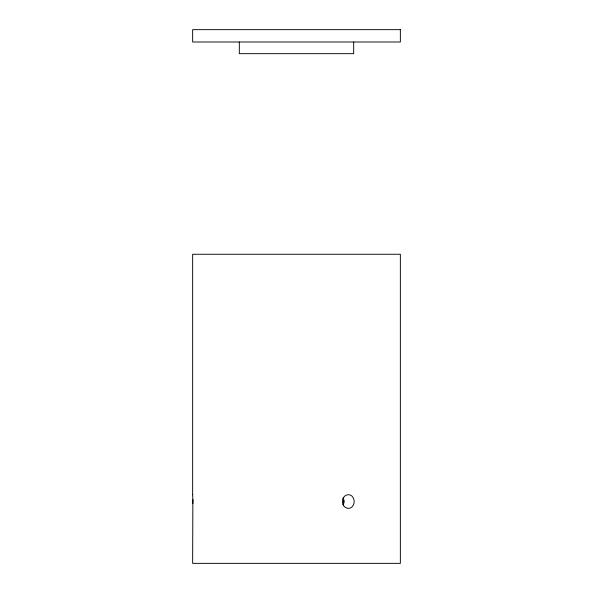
<?xml version="1.0" encoding="UTF-8"?>
<svg xmlns="http://www.w3.org/2000/svg" width="593" height="593" viewBox="0 0 593 593"><rect width="100%" height="100%" fill="white"/><g stroke="black" fill="none" stroke-linecap="round" stroke-linejoin="round"><path stroke-width="0.89" d="M192.651 494.762L192.851 499.602A6.782 0.534 -90 0 1 192.851 503.427L192.643 563.35L400.357 563.35L400.357 254.256L192.643 254.256L192.643 494.732M343.258 498.446L343.34 498.639A6.775 5.545 -90 0 1 343.34 504.428L343.258 504.621A6.775 5.663 -90 0 1 343.088 504.991A6.775 5.663 90 0 0 343.258 504.584M192.851 499.602L192.851 499.632A6.782 0.534 90 0 1 192.851 503.427M353.68 41.999L353.68 53.674L239.32 53.674L239.32 41.999M343.34 498.631A6.775 5.545 90 0 1 343.34 504.428M343.088 498.068A6.775 5.663 90 0 1 343.258 498.446M343.703 497.364L343.592 497.534A6.79 6.1 -90 0 0 343.592 505.525L343.703 505.696A6.805 6.012 -90 0 0 346.423 507.927L346.594 508.001A6.797 5.908 -90 0 0 349.344 508.245L349.366 508.245A6.782 5.782 90 0 0 352.138 506.77L352.146 506.756A6.782 5.671 -90 0 0 352.146 496.304L352.138 496.289A6.782 5.782 -90 0 0 349.366 494.821L349.344 494.814A6.797 5.908 -90 0 0 346.594 495.066L346.423 495.133A6.805 6.012 -90 0 0 343.703 497.357M400.357 29.65L192.643 29.65L192.643 41.999L400.357 41.999L400.357 29.65"/></g></svg>
